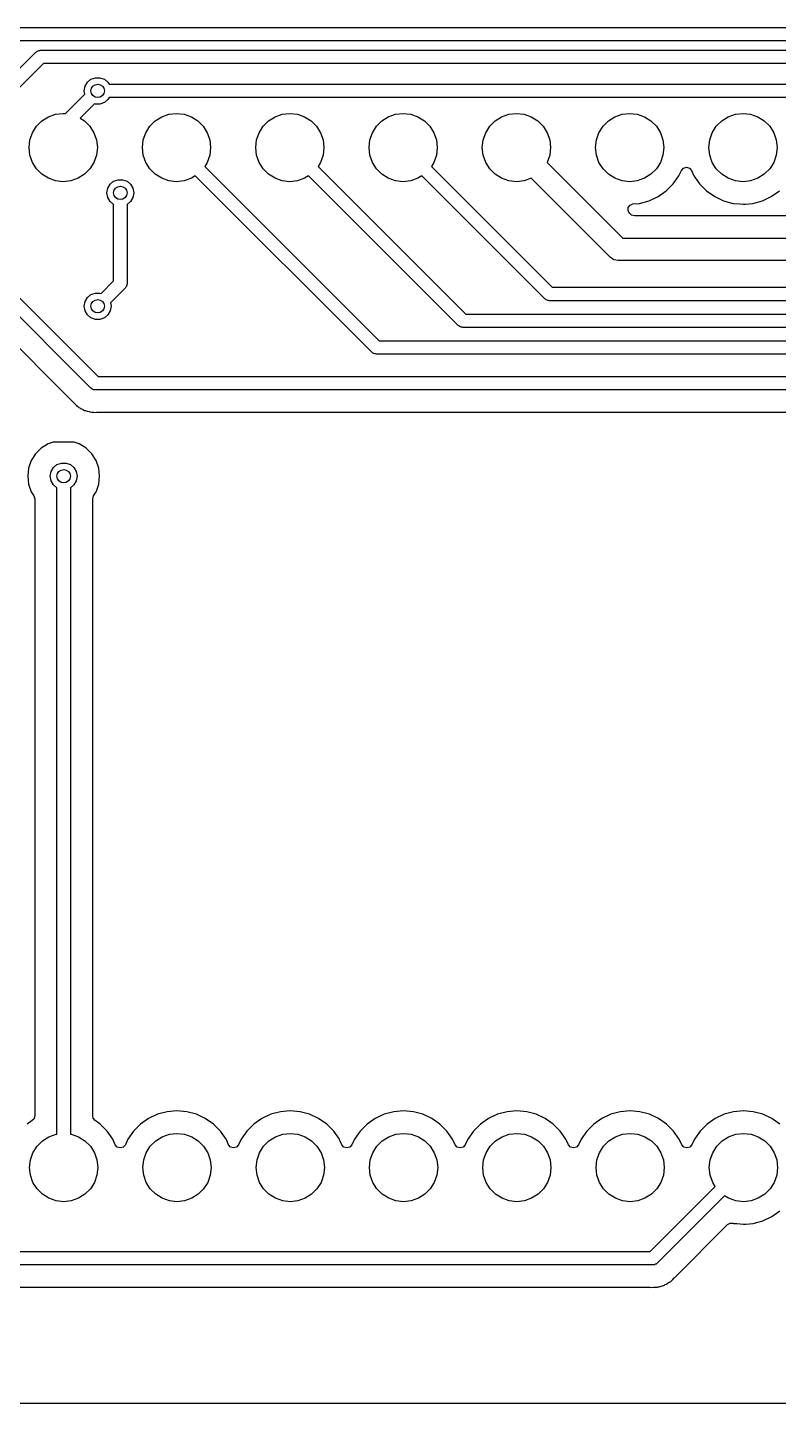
# Model space of a CAD drawing. Extents: x 3.96 to 7.44, y -5.28 to -1.66.
# Drawn here: x 4.838 to 5.501, y -5.278 to -4.064 of the extents above; entities that cross this region are included whole.
import ezdxf

# ---------------------------------------------------------------- set-up
doc = ezdxf.new("R2010")
doc.units = 0
doc.header["$MEASUREMENT"] = 0
doc.layers.add('BLACK', color=7, linetype='CONTINUOUS')

msp = doc.modelspace()

# ---------------------------------------------------------------- linework, layer by layer
at = {"layer": 'BLACK', "linetype": 'CONTINUOUS'}
for p, q in [((4.66961, -4.06409), (6.05, -4.06409)), ((6.04755, -4.07591), (4.67205, -4.07591)), ((4.78618, -4.14507), (4.84543, -4.08582)), ((4.84543, -4.08582), (4.8461, -4.08544)), ((4.8461, -4.08544), (4.84665, -4.08489)), ((4.84665, -4.08489), (4.8474, -4.08468)), ((4.8474, -4.08468), (4.84808, -4.0843)), ((4.84808, -4.0843), (4.84886, -4.0843)), ((4.84886, -4.0843), (4.84961, -4.08409)), ((4.84961, -4.08409), (6.02, -4.08409)), ((4.85205, -4.09591), (4.79454, -4.15342)), ((6.01755, -4.09591), (4.85205, -4.09591)), ((4.8889, -4.11596), (4.89095, -4.11241)), ((4.89095, -4.11241), (4.89409, -4.10977)), ((4.89409, -4.10977), (4.89795, -4.10837)), ((4.89795, -4.10837), (4.90205, -4.10837)), ((4.90205, -4.10837), (4.90591, -4.10977)), ((4.90591, -4.10977), (4.90905, -4.11241)), ((4.90905, -4.11241), (4.91002, -4.11409)), ((4.91002, -4.11409), (6, -4.11409)), ((4.87155, -4.1401), (4.88871, -4.12294)), ((4.88819, -4.12), (4.8889, -4.11596)), ((4.88871, -4.12294), (4.88819, -4.12)), ((4.90905, -4.12759), (4.90591, -4.13023)), ((4.91002, -4.12591), (4.90905, -4.12759)), ((5.99755, -4.12591), (4.91002, -4.12591)), ((4.8629, -4.14064), (4.86961, -4.13988)), ((4.86961, -4.13988), (4.87155, -4.1401)), ((4.89705, -4.1313), (4.8844, -4.14395)), ((4.89795, -4.13163), (4.89705, -4.1313)), ((4.90205, -4.13163), (4.89795, -4.13163)), ((4.90591, -4.13023), (4.90205, -4.13163)), ((4.9629, -4.14064), (4.96961, -4.13988)), ((4.96961, -4.13988), (4.97631, -4.14064)), ((5.0629, -4.14064), (5.06961, -4.13988)), ((5.06961, -4.13988), (5.07631, -4.14064)), ((5.1629, -4.14064), (5.16961, -4.13988)), ((5.16961, -4.13988), (5.17631, -4.14064)), ((5.2629, -4.14064), (5.26961, -4.13988)), ((5.26961, -4.13988), (5.27631, -4.14064)), ((5.3629, -4.14064), (5.36961, -4.13988)), ((5.36961, -4.13988), (5.37631, -4.14064)), ((5.4629, -4.14064), (5.46961, -4.13988)), ((5.46961, -4.13988), (5.47631, -4.14064)), ((4.84247, -4.15693), (4.84606, -4.15122)), ((4.84606, -4.15122), (4.85083, -4.14645)), ((4.85083, -4.14645), (4.85654, -4.14286)), ((4.85654, -4.14286), (4.8629, -4.14064)), ((4.8844, -4.14395), (4.88838, -4.14645)), ((4.88838, -4.14645), (4.89315, -4.15122)), ((4.89315, -4.15122), (4.89674, -4.15693)), ((4.94247, -4.15693), (4.94606, -4.15122)), ((4.94606, -4.15122), (4.95083, -4.14645)), ((4.95083, -4.14645), (4.95654, -4.14286)), ((4.95654, -4.14286), (4.9629, -4.14064)), ((4.97631, -4.14064), (4.98267, -4.14286)), ((4.98267, -4.14286), (4.98838, -4.14645)), ((4.98838, -4.14645), (4.99315, -4.15122)), ((4.99315, -4.15122), (4.99674, -4.15693)), ((5.04247, -4.15693), (5.04606, -4.15122)), ((5.04606, -4.15122), (5.05083, -4.14645)), ((5.05083, -4.14645), (5.05654, -4.14286)), ((5.05654, -4.14286), (5.0629, -4.14064)), ((5.07631, -4.14064), (5.08267, -4.14286)), ((5.08267, -4.14286), (5.08838, -4.14645)), ((5.08838, -4.14645), (5.09315, -4.15122)), ((5.09315, -4.15122), (5.09674, -4.15693)), ((5.14247, -4.15693), (5.14606, -4.15122)), ((5.14606, -4.15122), (5.15083, -4.14645)), ((5.15083, -4.14645), (5.15654, -4.14286)), ((5.15654, -4.14286), (5.1629, -4.14064)), ((5.17631, -4.14064), (5.18267, -4.14286)), ((5.18267, -4.14286), (5.18838, -4.14645)), ((5.18838, -4.14645), (5.19315, -4.15122)), ((5.19315, -4.15122), (5.19674, -4.15693)), ((5.24247, -4.15693), (5.24606, -4.15122)), ((5.24606, -4.15122), (5.25083, -4.14645)), ((5.25083, -4.14645), (5.25654, -4.14286)), ((5.25654, -4.14286), (5.2629, -4.14064)), ((5.27631, -4.14064), (5.28267, -4.14286)), ((5.28267, -4.14286), (5.28838, -4.14645)), ((5.28838, -4.14645), (5.29315, -4.15122)), ((5.29315, -4.15122), (5.29674, -4.15693)), ((5.34247, -4.15693), (5.34606, -4.15122)), ((5.34606, -4.15122), (5.35083, -4.14645)), ((5.35083, -4.14645), (5.35654, -4.14286)), ((5.35654, -4.14286), (5.3629, -4.14064)), ((5.37631, -4.14064), (5.38267, -4.14286)), ((5.38267, -4.14286), (5.38838, -4.14645)), ((5.38838, -4.14645), (5.39315, -4.15122)), ((5.39315, -4.15122), (5.39674, -4.15693)), ((5.44247, -4.15693), (5.44606, -4.15122)), ((5.44606, -4.15122), (5.45083, -4.14645)), ((5.45083, -4.14645), (5.45654, -4.14286)), ((5.45654, -4.14286), (5.4629, -4.14064)), ((5.47631, -4.14064), (5.48267, -4.14286)), ((5.48267, -4.14286), (5.48838, -4.14645)), ((5.48838, -4.14645), (5.49315, -4.15122)), ((5.49315, -4.15122), (5.49674, -4.15693)), ((4.83949, -4.17), (4.84024, -4.1633)), ((4.84024, -4.1633), (4.84247, -4.15693)), ((4.89674, -4.15693), (4.89897, -4.1633)), ((4.89897, -4.1633), (4.89972, -4.17)), ((4.93949, -4.17), (4.94024, -4.1633)), ((4.94024, -4.1633), (4.94247, -4.15693)), ((4.99674, -4.15693), (4.99897, -4.1633)), ((4.99897, -4.1633), (4.99972, -4.17)), ((5.03949, -4.17), (5.04024, -4.1633)), ((5.04024, -4.1633), (5.04247, -4.15693)), ((5.09674, -4.15693), (5.09897, -4.1633)), ((5.09897, -4.1633), (5.09972, -4.17)), ((5.13949, -4.17), (5.14024, -4.1633)), ((5.14024, -4.1633), (5.14247, -4.15693)), ((5.19674, -4.15693), (5.19897, -4.1633)), ((5.19897, -4.1633), (5.19972, -4.17)), ((5.23949, -4.17), (5.24024, -4.1633)), ((5.24024, -4.1633), (5.24247, -4.15693)), ((5.29674, -4.15693), (5.29897, -4.1633)), ((5.29897, -4.1633), (5.29972, -4.17)), ((5.33949, -4.17), (5.34024, -4.1633)), ((5.34024, -4.1633), (5.34247, -4.15693)), ((5.39674, -4.15693), (5.39897, -4.1633)), ((5.39897, -4.1633), (5.39972, -4.17)), ((5.43949, -4.17), (5.44024, -4.1633)), ((5.44024, -4.1633), (5.44247, -4.15693)), ((5.49674, -4.15693), (5.49897, -4.1633)), ((5.49897, -4.1633), (5.49972, -4.17)), ((4.84024, -4.1767), (4.83949, -4.17)), ((4.89972, -4.17), (4.89897, -4.1767)), ((4.94024, -4.1767), (4.93949, -4.17)), ((4.99972, -4.17), (4.99897, -4.1767)), ((5.04024, -4.1767), (5.03949, -4.17)), ((5.09972, -4.17), (5.09897, -4.1767)), ((5.14024, -4.1767), (5.13949, -4.17)), ((5.19972, -4.17), (5.19897, -4.1767)), ((5.24024, -4.1767), (5.23949, -4.17)), ((5.29972, -4.17), (5.29897, -4.1767)), ((5.34024, -4.1767), (5.33949, -4.17)), ((5.39972, -4.17), (5.39897, -4.1767)), ((5.44024, -4.1767), (5.43949, -4.17)), ((5.49972, -4.17), (5.49897, -4.1767)), ((4.84247, -4.18307), (4.84024, -4.1767)), ((4.84606, -4.18878), (4.84247, -4.18307)), ((4.89674, -4.18307), (4.89315, -4.18878)), ((4.89897, -4.1767), (4.89674, -4.18307)), ((4.94247, -4.18307), (4.94024, -4.1767)), ((4.94606, -4.18878), (4.94247, -4.18307)), ((4.99674, -4.18307), (4.99454, -4.18658)), ((4.99454, -4.18658), (5.14851, -4.34055)), ((4.99897, -4.1767), (4.99674, -4.18307)), ((5.04247, -4.18307), (5.04024, -4.1767)), ((5.04606, -4.18878), (5.04247, -4.18307)), ((5.09674, -4.18307), (5.09454, -4.18658)), ((5.09454, -4.18658), (5.22489, -4.31693)), ((5.09897, -4.1767), (5.09674, -4.18307)), ((5.14247, -4.18307), (5.14024, -4.1767)), ((5.14606, -4.18878), (5.14247, -4.18307)), ((5.19674, -4.18307), (5.19454, -4.18658)), ((5.19454, -4.18658), (5.30127, -4.29331)), ((5.19897, -4.1767), (5.19674, -4.18307)), ((5.24247, -4.18307), (5.24024, -4.1767)), ((5.24606, -4.18878), (5.24247, -4.18307)), ((5.29674, -4.18307), (5.29668, -4.18316)), ((5.29668, -4.18316), (5.36353, -4.25)), ((5.29897, -4.1767), (5.29674, -4.18307)), ((5.34247, -4.18307), (5.34024, -4.1767)), ((5.34606, -4.18878), (5.34247, -4.18307)), ((5.39674, -4.18307), (5.39315, -4.18878)), ((5.39897, -4.1767), (5.39674, -4.18307)), ((5.41518, -4.19015), (5.417, -4.18809)), ((5.417, -4.18809), (5.41964, -4.18734)), ((5.41964, -4.18734), (5.42228, -4.18813)), ((5.42228, -4.18813), (5.42403, -4.19015)), ((5.44247, -4.18307), (5.44024, -4.1767)), ((5.44606, -4.18878), (5.44247, -4.18307)), ((5.49674, -4.18307), (5.49315, -4.18878)), ((5.49897, -4.1767), (5.49674, -4.18307)), ((4.72591, -4.19755), (4.9004, -4.37205)), ((4.85083, -4.19355), (4.84606, -4.18878)), ((4.85654, -4.19714), (4.85083, -4.19355)), ((4.8629, -4.19936), (4.85654, -4.19714)), ((4.86961, -4.20012), (4.8629, -4.19936)), ((4.87631, -4.19936), (4.86961, -4.20012)), ((4.88267, -4.19714), (4.87631, -4.19936)), ((4.88838, -4.19355), (4.88267, -4.19714)), ((4.89315, -4.18878), (4.88838, -4.19355)), ((4.91095, -4.20241), (4.91409, -4.19977)), ((4.91409, -4.19977), (4.91795, -4.19837)), ((4.91795, -4.19837), (4.92205, -4.19837)), ((4.92205, -4.19837), (4.92591, -4.19977)), ((4.92591, -4.19977), (4.92905, -4.20241)), ((4.95083, -4.19355), (4.94606, -4.18878)), ((4.95654, -4.19714), (4.95083, -4.19355)), ((4.9629, -4.19936), (4.95654, -4.19714)), ((4.96961, -4.20012), (4.9629, -4.19936)), ((4.97631, -4.19936), (4.96961, -4.20012)), ((4.98267, -4.19714), (4.97631, -4.19936)), ((4.98618, -4.19493), (4.98267, -4.19714)), ((5.14189, -4.35063), (4.98618, -4.19493)), ((5.05083, -4.19355), (5.04606, -4.18878)), ((5.05654, -4.19714), (5.05083, -4.19355)), ((5.0629, -4.19936), (5.05654, -4.19714)), ((5.06961, -4.20012), (5.0629, -4.19936)), ((5.07631, -4.19936), (5.06961, -4.20012)), ((5.08267, -4.19714), (5.07631, -4.19936)), ((5.08618, -4.19493), (5.08267, -4.19714)), ((5.21827, -4.32701), (5.08618, -4.19493)), ((5.15083, -4.19355), (5.14606, -4.18878)), ((5.15654, -4.19714), (5.15083, -4.19355)), ((5.1629, -4.19936), (5.15654, -4.19714)), ((5.16961, -4.20012), (5.1629, -4.19936)), ((5.17631, -4.19936), (5.16961, -4.20012)), ((5.18267, -4.19714), (5.17631, -4.19936)), ((5.18618, -4.19493), (5.18267, -4.19714)), ((5.29464, -4.30339), (5.18618, -4.19493)), ((5.25083, -4.19355), (5.24606, -4.18878)), ((5.25654, -4.19714), (5.25083, -4.19355)), ((5.2629, -4.19936), (5.25654, -4.19714)), ((5.26961, -4.20012), (5.2629, -4.19936)), ((5.27631, -4.19936), (5.26961, -4.20012)), ((5.28267, -4.19714), (5.27631, -4.19936)), ((5.28277, -4.19708), (5.28267, -4.19714)), ((5.35249, -4.2668), (5.28277, -4.19708)), ((5.35083, -4.19355), (5.34606, -4.18878)), ((5.35654, -4.19714), (5.35083, -4.19355)), ((5.3629, -4.19936), (5.35654, -4.19714)), ((5.36961, -4.20012), (5.3629, -4.19936)), ((5.37631, -4.19936), (5.36961, -4.20012)), ((5.38267, -4.19714), (5.37631, -4.19936)), ((5.38838, -4.19355), (5.38267, -4.19714)), ((5.39315, -4.18878), (5.38838, -4.19355)), ((5.40792, -4.20215), (5.41292, -4.19501)), ((5.41292, -4.19501), (5.41518, -4.19015)), ((5.42403, -4.19015), (5.42629, -4.19501)), ((5.42629, -4.19501), (5.42709, -4.19614)), ((5.42709, -4.19614), (5.43129, -4.20215)), ((5.45083, -4.19355), (5.44606, -4.18878)), ((5.45654, -4.19714), (5.45083, -4.19355)), ((5.4629, -4.19936), (5.45654, -4.19714)), ((5.46961, -4.20012), (5.4629, -4.19936)), ((5.47631, -4.19936), (5.46961, -4.20012)), ((5.48267, -4.19714), (5.47631, -4.19936)), ((5.48838, -4.19355), (5.48267, -4.19714)), ((5.49315, -4.18878), (5.48838, -4.19355)), ((4.89378, -4.38213), (4.71582, -4.20418)), ((4.90819, -4.21), (4.9089, -4.20596)), ((4.9089, -4.21404), (4.90819, -4.21)), ((4.9089, -4.20596), (4.91095, -4.20241)), ((4.92905, -4.20241), (4.9311, -4.20596)), ((4.9311, -4.20596), (4.93181, -4.21)), ((4.93181, -4.21), (4.9311, -4.21404)), ((5.39461, -4.21331), (5.40175, -4.20831)), ((5.40175, -4.20831), (5.40792, -4.20215)), ((5.43129, -4.20215), (5.43746, -4.20831)), ((5.43746, -4.20831), (5.4446, -4.21331)), ((5.49461, -4.21331), (5.50175, -4.20831)), ((4.91095, -4.21759), (4.9089, -4.21404)), ((4.91409, -4.22023), (4.91095, -4.21759)), ((4.91409, -4.28755), (4.91409, -4.22023)), ((4.92905, -4.21759), (4.92591, -4.22023)), ((4.92591, -4.22023), (4.92591, -4.29)), ((4.9311, -4.21404), (4.92905, -4.21759)), ((5.36815, -4.22566), (5.36835, -4.22292)), ((5.36835, -4.22292), (5.36999, -4.22072)), ((5.36999, -4.22072), (5.37249, -4.21976)), ((5.37249, -4.21976), (5.37829, -4.21925)), ((5.37829, -4.21925), (5.38671, -4.217)), ((5.38671, -4.217), (5.39461, -4.21331)), ((5.4446, -4.21331), (5.44935, -4.21553)), ((5.44935, -4.21553), (5.4525, -4.217)), ((5.4525, -4.217), (5.4525, -4.217)), ((5.4525, -4.217), (5.4525, -4.217)), ((5.4525, -4.217), (5.46092, -4.21925)), ((5.46092, -4.21925), (5.46672, -4.21976)), ((5.46672, -4.21976), (5.46961, -4.22001)), ((5.46961, -4.22001), (5.47178, -4.21982)), ((5.46961, -4.22001), (5.46961, -4.22001)), ((5.46961, -4.22001), (5.46961, -4.22001)), ((5.47178, -4.21982), (5.47829, -4.21925)), ((5.47829, -4.21925), (5.48671, -4.217)), ((5.48671, -4.217), (5.49461, -4.21331)), ((5.36947, -4.22808), (5.36815, -4.22566)), ((5.37026, -4.22887), (5.36947, -4.22808)), ((5.37107, -4.22952), (5.37026, -4.22887)), ((5.37371, -4.2303), (5.37107, -4.22952)), ((5.90945, -4.2303), (5.37371, -4.2303)), ((5.36353, -4.25), (5.91489, -4.25)), ((5.35568, -4.26894), (5.35249, -4.2668)), ((5.35249, -4.2668), (5.35249, -4.2668)), ((5.35945, -4.26969), (5.35568, -4.26894)), ((5.91489, -4.26969), (5.35945, -4.26969)), ((4.90295, -4.2987), (4.91409, -4.28755)), ((4.92418, -4.29418), (4.91129, -4.30706)), ((4.92456, -4.2935), (4.92418, -4.29418)), ((4.92511, -4.29295), (4.92456, -4.2935)), ((4.92532, -4.2922), (4.92511, -4.29295)), ((4.9257, -4.29153), (4.92532, -4.2922)), ((4.92591, -4.29), (4.9257, -4.29075)), ((4.9257, -4.29075), (4.9257, -4.29153)), ((5.30127, -4.29331), (5.98854, -4.29331)), ((4.79035, -4.30657), (4.87746, -4.39368)), ((4.88819, -4.31), (4.8889, -4.30596)), ((4.8889, -4.30596), (4.89095, -4.30241)), ((4.89095, -4.30241), (4.89409, -4.29977)), ((4.89409, -4.29977), (4.89795, -4.29837)), ((4.89795, -4.29837), (4.90205, -4.29837)), ((4.90205, -4.29837), (4.90295, -4.2987)), ((4.91129, -4.30706), (4.91181, -4.31)), ((5.29532, -4.30378), (5.29464, -4.30339)), ((5.29587, -4.30433), (5.29532, -4.30378)), ((5.29662, -4.30453), (5.29587, -4.30433)), ((5.29729, -4.30492), (5.29662, -4.30453)), ((5.29807, -4.30492), (5.29729, -4.30492)), ((5.29882, -4.30512), (5.29807, -4.30492)), ((5.99213, -4.30512), (5.29882, -4.30512)), ((4.8889, -4.31404), (4.88819, -4.31)), ((4.89095, -4.31759), (4.8889, -4.31404)), ((4.89409, -4.32023), (4.89095, -4.31759)), ((4.89795, -4.32163), (4.89409, -4.32023)), ((4.90205, -4.32163), (4.89795, -4.32163)), ((4.90591, -4.32023), (4.90205, -4.32163)), ((4.90905, -4.31759), (4.90591, -4.32023)), ((4.9111, -4.31404), (4.90905, -4.31759)), ((4.91181, -4.31), (4.9111, -4.31404)), ((5.22489, -4.31693), (6.02147, -4.31693)), ((5.21894, -4.3274), (5.21827, -4.32701)), ((5.21949, -4.32795), (5.21894, -4.3274)), ((5.22024, -4.32815), (5.21949, -4.32795)), ((5.22091, -4.32854), (5.22024, -4.32815)), ((5.22169, -4.32854), (5.22091, -4.32854)), ((5.22244, -4.32874), (5.22169, -4.32854)), ((6.02147, -4.32874), (5.22244, -4.32874)), ((5.14851, -4.34055), (6.05297, -4.34055)), ((5.14256, -4.35102), (5.14189, -4.35063)), ((5.14311, -4.35157), (5.14256, -4.35102)), ((5.14386, -4.35177), (5.14311, -4.35157)), ((5.14453, -4.35216), (5.14386, -4.35177)), ((5.14531, -4.35216), (5.14453, -4.35216)), ((5.14606, -4.35236), (5.14531, -4.35216)), ((6.05297, -4.35236), (5.14606, -4.35236)), ((4.89445, -4.38252), (4.89378, -4.38213)), ((4.895, -4.38307), (4.89445, -4.38252)), ((4.9004, -4.37205), (6.06872, -4.37205)), ((4.87746, -4.39368), (4.87786, -4.39418)), ((4.87786, -4.39418), (4.87787, -4.39417)), ((4.87787, -4.39417), (4.87806, -4.39441)), ((4.87806, -4.39441), (4.87806, -4.39441)), ((4.87806, -4.39441), (4.87919, -4.39546)), ((4.89575, -4.38327), (4.895, -4.38307)), ((4.89642, -4.38366), (4.89575, -4.38327)), ((4.8972, -4.38366), (4.89642, -4.38366)), ((4.89795, -4.38386), (4.8972, -4.38366)), ((6.06872, -4.38386), (4.89795, -4.38386)), ((4.87919, -4.39546), (4.88013, -4.39635)), ((4.88013, -4.39635), (4.88098, -4.3972)), ((4.88098, -4.3972), (4.88121, -4.39738)), ((4.88121, -4.39738), (4.88139, -4.39753)), ((4.88139, -4.39753), (4.88254, -4.39861)), ((4.88254, -4.39861), (4.88278, -4.39884)), ((4.88278, -4.39884), (4.88278, -4.39884)), ((4.88278, -4.39884), (4.88351, -4.39924)), ((4.88351, -4.39924), (4.88415, -4.39966)), ((4.88415, -4.39966), (4.88481, -4.40017)), ((4.88481, -4.40017), (4.88481, -4.40017)), ((4.88481, -4.40017), (4.88481, -4.40017)), ((4.88481, -4.40017), (4.88657, -4.40093)), ((4.88657, -4.40093), (4.88677, -4.40103)), ((4.88677, -4.40103), (4.88845, -4.40195)), ((4.88845, -4.40195), (4.88907, -4.40211)), ((4.88907, -4.40211), (4.88926, -4.40216)), ((4.88926, -4.40216), (4.88998, -4.40241)), ((4.88998, -4.40241), (4.89075, -4.40274)), ((4.89075, -4.40274), (4.89264, -4.40304)), ((4.89264, -4.40304), (4.89286, -4.40309)), ((4.89286, -4.40309), (4.89472, -4.40356)), ((4.89472, -4.40356), (4.89555, -4.40356)), ((4.89555, -4.40356), (4.89632, -4.40362)), ((4.89632, -4.40362), (4.89714, -4.40375)), ((4.89714, -4.40375), (4.89905, -4.40357)), ((4.89714, -4.40375), (4.89714, -4.40375)), ((4.89714, -4.40375), (4.89714, -4.40375)), ((4.89714, -4.40375), (4.89714, -4.40375)), ((4.89905, -4.40357), (4.89928, -4.40356)), ((4.89928, -4.40356), (6.05886, -4.40356)), ((4.86076, -4.42984), (4.85624, -4.43143)), ((4.87924, -4.42984), (4.86076, -4.42984)), ((4.88376, -4.43143), (4.87924, -4.42984)), ((4.8452, -4.44023), (4.84143, -4.44624)), ((4.85023, -4.4352), (4.8452, -4.44023)), ((4.85624, -4.43143), (4.85023, -4.4352)), ((4.88941, -4.43497), (4.88376, -4.43143)), ((4.88977, -4.4352), (4.88941, -4.43497)), ((4.8948, -4.44023), (4.88977, -4.4352)), ((4.89857, -4.44624), (4.8948, -4.44023)), ((4.83908, -4.45294), (4.83828, -4.46)), ((4.84143, -4.44624), (4.83908, -4.45294)), ((4.83908, -4.45294), (4.83908, -4.45294)), ((4.8589, -4.45596), (4.86095, -4.45241)), ((4.86095, -4.45241), (4.86409, -4.44977)), ((4.86409, -4.44977), (4.86795, -4.44837)), ((4.86795, -4.44837), (4.87205, -4.44837)), ((4.87205, -4.44837), (4.87591, -4.44977)), ((4.87591, -4.44977), (4.87905, -4.45241)), ((4.87905, -4.45241), (4.8811, -4.45596)), ((4.90092, -4.45294), (4.89857, -4.44624)), ((4.90172, -4.46), (4.90092, -4.45294)), ((4.83828, -4.46), (4.83828, -4.46)), ((4.83828, -4.46), (4.83908, -4.46706)), ((4.83908, -4.46706), (4.83908, -4.46706)), ((4.83908, -4.46706), (4.84143, -4.47376)), ((4.85819, -4.46), (4.8589, -4.45596)), ((4.8589, -4.46404), (4.85819, -4.46)), ((4.86095, -4.46759), (4.8589, -4.46404)), ((4.86409, -4.47023), (4.86095, -4.46759)), ((4.87905, -4.46759), (4.87591, -4.47023)), ((4.8811, -4.46404), (4.87905, -4.46759)), ((4.8811, -4.45596), (4.88181, -4.46)), ((4.88181, -4.46), (4.8811, -4.46404)), ((4.89882, -4.47306), (4.90092, -4.46706)), ((4.90092, -4.46706), (4.90172, -4.46)), ((4.84143, -4.47376), (4.84364, -4.47729)), ((4.84364, -4.47729), (4.84439, -4.47988)), ((4.84439, -4.47988), (4.84439, -5.02457)), ((4.86409, -5.04055), (4.86409, -4.47023)), ((4.87591, -4.47023), (4.87591, -5.04055)), ((4.89561, -4.47988), (4.89636, -4.47729)), ((4.89561, -4.51969), (4.89561, -4.47988)), ((4.89636, -4.47729), (4.89857, -4.47376)), ((4.89857, -4.47376), (4.89882, -4.47306)), ((4.89561, -5.02457), (4.89561, -4.51969)), ((4.84439, -5.02457), (4.84361, -5.02721)), ((4.89597, -5.02642), (4.89561, -5.02457)), ((4.95289, -5.023), (4.94499, -5.02669)), ((4.96132, -5.02075), (4.95289, -5.023)), ((4.95289, -5.023), (4.95289, -5.023)), ((4.97, -5.01999), (4.96132, -5.02075)), ((4.96132, -5.02075), (4.96132, -5.02075)), ((4.97868, -5.02075), (4.97, -5.01999)), ((4.97, -5.01999), (4.97, -5.01999)), ((4.98711, -5.023), (4.97868, -5.02075)), ((4.97868, -5.02075), (4.97868, -5.02075)), ((4.99439, -5.0264), (4.98711, -5.023)), ((4.98711, -5.023), (4.98711, -5.023)), ((5.05289, -5.023), (5.04499, -5.02669)), ((5.06132, -5.02075), (5.05289, -5.023)), ((5.05289, -5.023), (5.05289, -5.023)), ((5.07, -5.01999), (5.06132, -5.02075)), ((5.06132, -5.02075), (5.06132, -5.02075)), ((5.07868, -5.02075), (5.07, -5.01999)), ((5.07, -5.01999), (5.07, -5.01999)), ((5.08711, -5.023), (5.07868, -5.02075)), ((5.07868, -5.02075), (5.07868, -5.02075)), ((5.09439, -5.0264), (5.08711, -5.023)), ((5.08711, -5.023), (5.08711, -5.023)), ((5.15289, -5.023), (5.14499, -5.02669)), ((5.16132, -5.02075), (5.15289, -5.023)), ((5.15289, -5.023), (5.15289, -5.023)), ((5.17, -5.01999), (5.16132, -5.02075)), ((5.16132, -5.02075), (5.16132, -5.02075)), ((5.17868, -5.02075), (5.17, -5.01999)), ((5.17, -5.01999), (5.17, -5.01999)), ((5.18711, -5.023), (5.17868, -5.02075)), ((5.17868, -5.02075), (5.17868, -5.02075)), ((5.19439, -5.0264), (5.18711, -5.023)), ((5.18711, -5.023), (5.18711, -5.023)), ((5.25289, -5.023), (5.24499, -5.02669)), ((5.26132, -5.02075), (5.25289, -5.023)), ((5.25289, -5.023), (5.25289, -5.023)), ((5.27, -5.01999), (5.26132, -5.02075)), ((5.26132, -5.02075), (5.26132, -5.02075)), ((5.27868, -5.02075), (5.27, -5.01999)), ((5.27, -5.01999), (5.27, -5.01999)), ((5.28711, -5.023), (5.27868, -5.02075)), ((5.27868, -5.02075), (5.27868, -5.02075)), ((5.29439, -5.0264), (5.28711, -5.023)), ((5.28711, -5.023), (5.28711, -5.023)), ((5.35289, -5.023), (5.34499, -5.02669)), ((5.36132, -5.02075), (5.35289, -5.023)), ((5.35289, -5.023), (5.35289, -5.023)), ((5.37, -5.01999), (5.36132, -5.02075)), ((5.36132, -5.02075), (5.36132, -5.02075)), ((5.37868, -5.02075), (5.37, -5.01999)), ((5.37, -5.01999), (5.37, -5.01999)), ((5.38711, -5.023), (5.37868, -5.02075)), ((5.37868, -5.02075), (5.37868, -5.02075)), ((5.39439, -5.0264), (5.38711, -5.023)), ((5.38711, -5.023), (5.38711, -5.023)), ((5.45289, -5.023), (5.44499, -5.02669)), ((5.46132, -5.02075), (5.45289, -5.023)), ((5.45289, -5.023), (5.45289, -5.023)), ((5.47, -5.01999), (5.46132, -5.02075)), ((5.46132, -5.02075), (5.46132, -5.02075)), ((5.47868, -5.02075), (5.47, -5.01999)), ((5.47, -5.01999), (5.47, -5.01999)), ((5.48711, -5.023), (5.47868, -5.02075)), ((5.47868, -5.02075), (5.47868, -5.02075)), ((5.49439, -5.0264), (5.48711, -5.023)), ((5.48711, -5.023), (5.48711, -5.023)), ((4.84231, -5.02857), (4.83785, -5.03169)), ((4.84361, -5.02721), (4.84231, -5.02857)), ((4.89769, -5.02857), (4.89597, -5.02642)), ((4.9009, -5.03081), (4.89769, -5.02857)), ((4.90215, -5.03169), (4.9009, -5.03081)), ((4.90831, -5.03785), (4.90215, -5.03169)), ((4.91331, -5.04499), (4.90831, -5.03785)), ((4.93169, -5.03785), (4.92669, -5.04499)), ((4.93785, -5.03169), (4.93169, -5.03785)), ((4.94499, -5.02669), (4.93785, -5.03169)), ((4.94499, -5.02669), (4.94499, -5.02669)), ((4.99501, -5.02669), (4.99439, -5.0264)), ((5.00215, -5.03169), (4.99501, -5.02669)), ((5.00831, -5.03785), (5.00215, -5.03169)), ((5.01331, -5.04499), (5.00831, -5.03785)), ((5.03169, -5.03785), (5.02669, -5.04499)), ((5.03785, -5.03169), (5.03169, -5.03785)), ((5.04499, -5.02669), (5.03785, -5.03169)), ((5.04499, -5.02669), (5.04499, -5.02669)), ((5.09501, -5.02669), (5.09439, -5.0264)), ((5.10215, -5.03169), (5.09501, -5.02669)), ((5.10831, -5.03785), (5.10215, -5.03169)), ((5.11331, -5.04499), (5.10831, -5.03785)), ((5.13169, -5.03785), (5.12669, -5.04499)), ((5.13785, -5.03169), (5.13169, -5.03785)), ((5.14499, -5.02669), (5.13785, -5.03169)), ((5.14499, -5.02669), (5.14499, -5.02669)), ((5.19501, -5.02669), (5.19439, -5.0264)), ((5.20215, -5.03169), (5.19501, -5.02669)), ((5.20831, -5.03785), (5.20215, -5.03169)), ((5.21331, -5.04499), (5.20831, -5.03785)), ((5.23169, -5.03785), (5.22669, -5.04499)), ((5.23785, -5.03169), (5.23169, -5.03785)), ((5.24499, -5.02669), (5.23785, -5.03169)), ((5.24499, -5.02669), (5.24499, -5.02669)), ((5.29501, -5.02669), (5.29439, -5.0264)), ((5.30215, -5.03169), (5.29501, -5.02669)), ((5.30831, -5.03785), (5.30215, -5.03169)), ((5.31331, -5.04499), (5.30831, -5.03785)), ((5.33169, -5.03785), (5.32669, -5.04499)), ((5.33785, -5.03169), (5.33169, -5.03785)), ((5.34499, -5.02669), (5.33785, -5.03169)), ((5.34499, -5.02669), (5.34499, -5.02669)), ((5.39501, -5.02669), (5.39439, -5.0264)), ((5.40215, -5.03169), (5.39501, -5.02669)), ((5.40831, -5.03785), (5.40215, -5.03169)), ((5.41331, -5.04499), (5.40831, -5.03785)), ((5.43169, -5.03785), (5.42669, -5.04499)), ((5.43785, -5.03169), (5.43169, -5.03785)), ((5.44499, -5.02669), (5.43785, -5.03169)), ((5.44499, -5.02669), (5.44499, -5.02669)), ((5.49501, -5.02669), (5.49439, -5.0264)), ((5.50215, -5.03169), (5.49501, -5.02669)), ((4.84645, -5.05122), (4.85122, -5.04645)), ((4.85122, -5.04645), (4.85693, -5.04286)), ((4.85693, -5.04286), (4.8633, -5.04064)), ((4.8633, -5.04064), (4.86409, -5.04055)), ((4.87591, -5.04055), (4.8767, -5.04064)), ((4.8767, -5.04064), (4.88307, -5.04286)), ((4.88307, -5.04286), (4.88878, -5.04645)), ((4.88878, -5.04645), (4.89355, -5.05122)), ((4.91558, -5.04985), (4.91331, -5.04499)), ((4.91733, -5.05187), (4.91558, -5.04985)), ((4.92442, -5.04985), (4.92261, -5.05191)), ((4.92669, -5.04499), (4.92442, -5.04985)), ((4.94645, -5.05122), (4.95122, -5.04645)), ((4.95122, -5.04645), (4.95693, -5.04286)), ((4.95693, -5.04286), (4.9633, -5.04064)), ((4.9633, -5.04064), (4.97, -5.03988)), ((4.97, -5.03988), (4.9767, -5.04064)), ((4.9767, -5.04064), (4.98307, -5.04286)), ((4.98307, -5.04286), (4.98878, -5.04645)), ((4.98878, -5.04645), (4.99355, -5.05122)), ((5.01389, -5.04622), (5.01331, -5.04499)), ((5.01558, -5.04985), (5.01389, -5.04622)), ((5.01733, -5.05187), (5.01558, -5.04985)), ((5.02442, -5.04985), (5.02261, -5.05191)), ((5.02669, -5.04499), (5.02442, -5.04985)), ((5.02669, -5.04499), (5.02669, -5.04499)), ((5.04645, -5.05122), (5.05122, -5.04645)), ((5.05122, -5.04645), (5.05693, -5.04286)), ((5.05693, -5.04286), (5.0633, -5.04064)), ((5.0633, -5.04064), (5.07, -5.03988)), ((5.07, -5.03988), (5.0767, -5.04064)), ((5.0767, -5.04064), (5.08307, -5.04286)), ((5.08307, -5.04286), (5.08878, -5.04645)), ((5.08878, -5.04645), (5.09355, -5.05122)), ((5.11389, -5.04622), (5.11331, -5.04499)), ((5.11558, -5.04985), (5.11389, -5.04622)), ((5.11733, -5.05187), (5.11558, -5.04985)), ((5.12442, -5.04985), (5.12261, -5.05191)), ((5.12669, -5.04499), (5.12442, -5.04985)), ((5.12669, -5.04499), (5.12669, -5.04499)), ((5.14645, -5.05122), (5.15122, -5.04645)), ((5.15122, -5.04645), (5.15693, -5.04286)), ((5.15693, -5.04286), (5.1633, -5.04064)), ((5.1633, -5.04064), (5.17, -5.03988)), ((5.17, -5.03988), (5.1767, -5.04064)), ((5.1767, -5.04064), (5.18307, -5.04286)), ((5.18307, -5.04286), (5.18878, -5.04645)), ((5.18878, -5.04645), (5.19355, -5.05122)), ((5.21389, -5.04622), (5.21331, -5.04499)), ((5.21558, -5.04985), (5.21389, -5.04622)), ((5.21733, -5.05187), (5.21558, -5.04985)), ((5.22442, -5.04985), (5.22261, -5.05191)), ((5.22669, -5.04499), (5.22442, -5.04985)), ((5.22669, -5.04499), (5.22669, -5.04499)), ((5.24645, -5.05122), (5.25122, -5.04645)), ((5.25122, -5.04645), (5.25693, -5.04286)), ((5.25693, -5.04286), (5.2633, -5.04064)), ((5.2633, -5.04064), (5.27, -5.03988)), ((5.27, -5.03988), (5.2767, -5.04064)), ((5.2767, -5.04064), (5.28307, -5.04286)), ((5.28307, -5.04286), (5.28878, -5.04645)), ((5.28878, -5.04645), (5.29355, -5.05122)), ((5.31389, -5.04622), (5.31331, -5.04499)), ((5.31558, -5.04985), (5.31389, -5.04622)), ((5.31733, -5.05187), (5.31558, -5.04985)), ((5.32442, -5.04985), (5.32261, -5.05191)), ((5.32669, -5.04499), (5.32442, -5.04985)), ((5.32669, -5.04499), (5.32669, -5.04499)), ((5.34645, -5.05122), (5.35122, -5.04645)), ((5.35122, -5.04645), (5.35693, -5.04286)), ((5.35693, -5.04286), (5.3633, -5.04064)), ((5.3633, -5.04064), (5.37, -5.03988)), ((5.37, -5.03988), (5.3767, -5.04064)), ((5.3767, -5.04064), (5.38307, -5.04286)), ((5.38307, -5.04286), (5.38878, -5.04645)), ((5.38878, -5.04645), (5.39355, -5.05122)), ((5.41389, -5.04622), (5.41331, -5.04499)), ((5.41558, -5.04985), (5.41389, -5.04622)), ((5.41733, -5.05187), (5.41558, -5.04985)), ((5.42442, -5.04985), (5.42261, -5.05191)), ((5.42669, -5.04499), (5.42442, -5.04985)), ((5.42669, -5.04499), (5.42669, -5.04499)), ((5.44645, -5.05122), (5.45122, -5.04645)), ((5.45122, -5.04645), (5.45693, -5.04286)), ((5.45693, -5.04286), (5.4633, -5.04064)), ((5.4633, -5.04064), (5.47, -5.03988)), ((5.47, -5.03988), (5.4767, -5.04064)), ((5.4767, -5.04064), (5.48307, -5.04286)), ((5.48307, -5.04286), (5.48878, -5.04645)), ((5.48878, -5.04645), (5.49355, -5.05122)), ((4.84064, -5.0633), (4.84286, -5.05693)), ((4.84286, -5.05693), (4.84645, -5.05122)), ((4.89355, -5.05122), (4.89714, -5.05693)), ((4.89714, -5.05693), (4.89936, -5.0633)), ((4.91996, -5.05266), (4.91733, -5.05187)), ((4.92261, -5.05191), (4.91996, -5.05266)), ((4.94064, -5.0633), (4.94286, -5.05693)), ((4.94286, -5.05693), (4.94645, -5.05122)), ((4.99355, -5.05122), (4.99714, -5.05693)), ((4.99714, -5.05693), (4.99936, -5.0633)), ((5.01996, -5.05266), (5.01733, -5.05187)), ((5.02261, -5.05191), (5.01996, -5.05266)), ((5.04064, -5.0633), (5.04286, -5.05693)), ((5.04286, -5.05693), (5.04645, -5.05122)), ((5.09355, -5.05122), (5.09714, -5.05693)), ((5.09714, -5.05693), (5.09936, -5.0633)), ((5.11996, -5.05266), (5.11733, -5.05187)), ((5.12261, -5.05191), (5.11996, -5.05266)), ((5.14064, -5.0633), (5.14286, -5.05693)), ((5.14286, -5.05693), (5.14645, -5.05122)), ((5.19355, -5.05122), (5.19714, -5.05693)), ((5.19714, -5.05693), (5.19936, -5.0633)), ((5.21996, -5.05266), (5.21733, -5.05187)), ((5.22261, -5.05191), (5.21996, -5.05266)), ((5.24064, -5.0633), (5.24286, -5.05693)), ((5.24286, -5.05693), (5.24645, -5.05122)), ((5.29355, -5.05122), (5.29714, -5.05693)), ((5.29714, -5.05693), (5.29936, -5.0633)), ((5.31996, -5.05266), (5.31733, -5.05187)), ((5.32261, -5.05191), (5.31996, -5.05266)), ((5.34064, -5.0633), (5.34286, -5.05693)), ((5.34286, -5.05693), (5.34645, -5.05122)), ((5.39355, -5.05122), (5.39714, -5.05693)), ((5.39714, -5.05693), (5.39936, -5.0633)), ((5.41996, -5.05266), (5.41733, -5.05187)), ((5.42261, -5.05191), (5.41996, -5.05266)), ((5.44064, -5.0633), (5.44286, -5.05693)), ((5.44286, -5.05693), (5.44645, -5.05122)), ((5.49355, -5.05122), (5.49714, -5.05693)), ((5.49714, -5.05693), (5.49936, -5.0633)), ((4.83988, -5.07), (4.84064, -5.0633)), ((4.84064, -5.0767), (4.83988, -5.07)), ((4.89936, -5.0633), (4.90012, -5.07)), ((4.90012, -5.07), (4.89936, -5.0767)), ((4.93988, -5.07), (4.94064, -5.0633)), ((4.94064, -5.0767), (4.93988, -5.07)), ((4.99936, -5.0633), (5.00012, -5.07)), ((5.00012, -5.07), (4.99936, -5.0767)), ((5.03988, -5.07), (5.04064, -5.0633)), ((5.04064, -5.0767), (5.03988, -5.07)), ((5.09936, -5.0633), (5.10012, -5.07)), ((5.10012, -5.07), (5.09936, -5.0767)), ((5.13988, -5.07), (5.14064, -5.0633)), ((5.14064, -5.0767), (5.13988, -5.07)), ((5.19936, -5.0633), (5.20012, -5.07)), ((5.20012, -5.07), (5.19936, -5.0767)), ((5.23988, -5.07), (5.24064, -5.0633)), ((5.24064, -5.0767), (5.23988, -5.07)), ((5.29936, -5.0633), (5.30012, -5.07)), ((5.30012, -5.07), (5.29936, -5.0767)), ((5.33988, -5.07), (5.34064, -5.0633)), ((5.34064, -5.0767), (5.33988, -5.07)), ((5.39936, -5.0633), (5.40012, -5.07)), ((5.40012, -5.07), (5.39936, -5.0767)), ((5.43988, -5.07), (5.44064, -5.0633)), ((5.44064, -5.0767), (5.43988, -5.07)), ((5.49936, -5.0633), (5.50012, -5.07)), ((5.50012, -5.07), (5.49936, -5.0767)), ((4.84286, -5.08307), (4.84064, -5.0767)), ((4.84645, -5.08878), (4.84286, -5.08307)), ((4.89714, -5.08307), (4.89355, -5.08878)), ((4.89936, -5.0767), (4.89714, -5.08307)), ((4.94286, -5.08307), (4.94064, -5.0767)), ((4.94645, -5.08878), (4.94286, -5.08307)), ((4.99714, -5.08307), (4.99355, -5.08878)), ((4.99936, -5.0767), (4.99714, -5.08307)), ((5.04286, -5.08307), (5.04064, -5.0767)), ((5.04645, -5.08878), (5.04286, -5.08307)), ((5.09714, -5.08307), (5.09355, -5.08878)), ((5.09936, -5.0767), (5.09714, -5.08307)), ((5.14286, -5.08307), (5.14064, -5.0767)), ((5.14645, -5.08878), (5.14286, -5.08307)), ((5.19714, -5.08307), (5.19355, -5.08878)), ((5.19936, -5.0767), (5.19714, -5.08307)), ((5.24286, -5.08307), (5.24064, -5.0767)), ((5.24645, -5.08878), (5.24286, -5.08307)), ((5.29714, -5.08307), (5.29355, -5.08878)), ((5.29936, -5.0767), (5.29714, -5.08307)), ((5.34286, -5.08307), (5.34064, -5.0767)), ((5.34645, -5.08878), (5.34286, -5.08307)), ((5.38755, -5.14409), (5.44507, -5.08658)), ((5.39714, -5.08307), (5.39355, -5.08878)), ((5.39936, -5.0767), (5.39714, -5.08307)), ((5.44286, -5.08307), (5.44064, -5.0767)), ((5.44507, -5.08658), (5.44286, -5.08307)), ((5.49714, -5.08307), (5.49355, -5.08878)), ((5.49936, -5.0767), (5.49714, -5.08307)), ((4.85122, -5.09355), (4.84645, -5.08878)), ((4.85693, -5.09714), (4.85122, -5.09355)), ((4.8633, -5.09936), (4.85693, -5.09714)), ((4.88307, -5.09714), (4.8767, -5.09936)), ((4.88878, -5.09355), (4.88307, -5.09714)), ((4.89355, -5.08878), (4.88878, -5.09355)), ((4.95122, -5.09355), (4.94645, -5.08878)), ((4.95693, -5.09714), (4.95122, -5.09355)), ((4.9633, -5.09936), (4.95693, -5.09714)), ((4.98307, -5.09714), (4.9767, -5.09936)), ((4.98878, -5.09355), (4.98307, -5.09714)), ((4.99355, -5.08878), (4.98878, -5.09355)), ((5.05122, -5.09355), (5.04645, -5.08878)), ((5.05693, -5.09714), (5.05122, -5.09355)), ((5.0633, -5.09936), (5.05693, -5.09714)), ((5.08307, -5.09714), (5.0767, -5.09936)), ((5.08878, -5.09355), (5.08307, -5.09714)), ((5.09355, -5.08878), (5.08878, -5.09355)), ((5.15122, -5.09355), (5.14645, -5.08878)), ((5.15693, -5.09714), (5.15122, -5.09355)), ((5.1633, -5.09936), (5.15693, -5.09714)), ((5.18307, -5.09714), (5.1767, -5.09936)), ((5.18878, -5.09355), (5.18307, -5.09714)), ((5.19355, -5.08878), (5.18878, -5.09355)), ((5.25122, -5.09355), (5.24645, -5.08878)), ((5.25693, -5.09714), (5.25122, -5.09355)), ((5.2633, -5.09936), (5.25693, -5.09714)), ((5.28307, -5.09714), (5.2767, -5.09936)), ((5.28878, -5.09355), (5.28307, -5.09714)), ((5.29355, -5.08878), (5.28878, -5.09355)), ((5.35122, -5.09355), (5.34645, -5.08878)), ((5.35693, -5.09714), (5.35122, -5.09355)), ((5.3633, -5.09936), (5.35693, -5.09714)), ((5.38307, -5.09714), (5.3767, -5.09936)), ((5.38878, -5.09355), (5.38307, -5.09714)), ((5.39355, -5.08878), (5.38878, -5.09355)), ((5.45342, -5.09493), (5.39418, -5.15418)), ((5.45693, -5.09714), (5.45342, -5.09493)), ((5.4633, -5.09936), (5.45693, -5.09714)), ((5.48307, -5.09714), (5.4767, -5.09936)), ((5.48878, -5.09355), (5.48307, -5.09714)), ((5.49355, -5.08878), (5.48878, -5.09355)), ((4.87, -5.10012), (4.8633, -5.09936)), ((4.8767, -5.09936), (4.87, -5.10012)), ((4.97, -5.10012), (4.9633, -5.09936)), ((4.9767, -5.09936), (4.97, -5.10012)), ((5.07, -5.10012), (5.0633, -5.09936)), ((5.0767, -5.09936), (5.07, -5.10012)), ((5.17, -5.10012), (5.1633, -5.09936)), ((5.1767, -5.09936), (5.17, -5.10012)), ((5.27, -5.10012), (5.2633, -5.09936)), ((5.2767, -5.09936), (5.27, -5.10012)), ((5.37, -5.10012), (5.3633, -5.09936)), ((5.3767, -5.09936), (5.37, -5.10012)), ((5.47, -5.10012), (5.4633, -5.09936)), ((5.4767, -5.09936), (5.47, -5.10012)), ((5.49501, -5.11331), (5.50215, -5.10831)), ((5.40904, -5.16717), (5.45589, -5.12033)), ((5.45589, -5.12033), (5.45831, -5.11901)), ((5.45831, -5.11901), (5.46061, -5.11906)), ((5.46061, -5.11906), (5.46132, -5.11925)), ((5.46132, -5.11925), (5.46421, -5.11951)), ((5.46421, -5.11951), (5.47, -5.12001)), ((5.47, -5.12001), (5.47217, -5.11982)), ((5.47, -5.12001), (5.47, -5.12001)), ((5.47, -5.12001), (5.47, -5.12001)), ((5.47217, -5.11982), (5.47868, -5.11925)), ((5.47868, -5.11925), (5.48711, -5.117)), ((5.48711, -5.117), (5.49501, -5.11331)), ((4.28245, -5.14409), (5.38755, -5.14409)), ((5.39, -5.15591), (4.28, -5.15591)), ((5.39075, -5.1557), (5.39, -5.15591)), ((5.39153, -5.1557), (5.39075, -5.1557)), ((5.3922, -5.15532), (5.39153, -5.1557)), ((5.39295, -5.15511), (5.3922, -5.15532)), ((5.3935, -5.15456), (5.39295, -5.15511)), ((5.39418, -5.15418), (5.3935, -5.15456)), ((5.40244, -5.17262), (5.40398, -5.1715)), ((5.40398, -5.1715), (5.40417, -5.17137)), ((5.40417, -5.17137), (5.40582, -5.1704)), ((5.40582, -5.1704), (5.40641, -5.16981)), ((5.40641, -5.16981), (5.40699, -5.16931)), ((5.40699, -5.16931), (5.40767, -5.16882)), ((5.40767, -5.16882), (5.40889, -5.16734)), ((5.40889, -5.16734), (5.40904, -5.16717)), ((4.28132, -5.17561), (5.38663, -5.17561)), ((5.38663, -5.17561), (5.38726, -5.17568)), ((5.38726, -5.17568), (5.38726, -5.17567)), ((5.38726, -5.17567), (5.38757, -5.1757)), ((5.38757, -5.1757), (5.3904, -5.17561)), ((5.38757, -5.1757), (5.38757, -5.1757)), ((5.3904, -5.17561), (5.39161, -5.17561)), ((5.39161, -5.17561), (5.3919, -5.17557)), ((5.3919, -5.17557), (5.39213, -5.17556)), ((5.39213, -5.17556), (5.39404, -5.1755)), ((5.39404, -5.1755), (5.39484, -5.17526)), ((5.39484, -5.17526), (5.39559, -5.17511)), ((5.39559, -5.17511), (5.39642, -5.175)), ((5.39642, -5.175), (5.3982, -5.1743)), ((5.3982, -5.1743), (5.39841, -5.17422)), ((5.39841, -5.17422), (5.40025, -5.17369)), ((5.40025, -5.17369), (5.40097, -5.17327)), ((5.40097, -5.17327), (5.40166, -5.17293)), ((5.40166, -5.17293), (5.40244, -5.17262)), ((6.43148, -5.27817), (4.20852, -5.27817))]:
    msp.add_line(p, q, dxfattribs=at)
at = {"layer": 'BLACK'}
for centre in [(4.9, -4.12), (4.92, -4.21), (4.9, -4.31), (4.87, -4.46)]:
    msp.add_circle(centre, 0.00591, dxfattribs=at)

doc.saveas('drawing.dxf')
